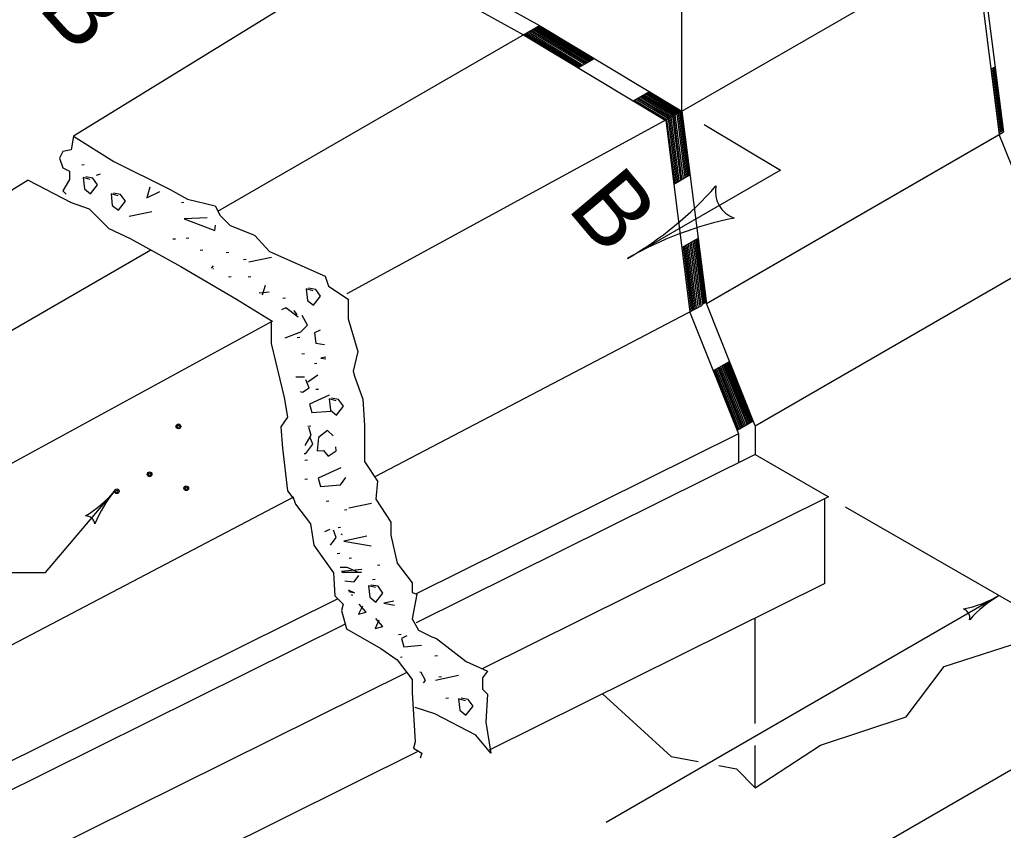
# Model space of a CAD drawing. Extents: x 1007 to 1035.5, y 1000.5 to 1021.5.
# Drawn here: x 1011.406 to 1014.678, y 1008.15 to 1010.846 of the extents above; entities that cross this region are included whole.
import ezdxf

# ---------------------------------------------------------------- set-up
doc = ezdxf.new("R2010")
doc.units = 0
doc.layers.add('Level 1', color=7, linetype='Continuous')
doc.layers.add('Level 11', color=7, linetype='Continuous')

msp = doc.modelspace()

# ---------------------------------------------------------------- linework, layer by layer
at = {"layer": 'Level 1'}
for p, q in [((1013.6094, 1010.5421), (1015.8328, 1011.8258)), ((1013.6094, 1010.5421), (1013.6094, 1011.73)), ((1014.5837, 1011.1046), (1014.6649, 1010.464)), ((1014.5973, 1011.1124), (1014.6784, 1010.4718)), ((1012.6217, 1011.0961), (1011.5853, 1010.458)), ((1012.5824, 1011.0719), (1013.0817, 1010.7957)), ((1012.6352, 1011.1039), (1013.1358, 1010.8269)), ((1012.066, 1010.2093), (1013.1223, 1010.8191)), ((1013.1077, 1010.8108), (1013.2903, 1010.701)), ((1013.112, 1010.8138), (1013.2947, 1010.7039)), ((1013.1169, 1010.8167), (1013.2996, 1010.7068)), ((1013.1213, 1010.8191), (1013.3039, 1010.7093)), ((1013.1223, 1010.8191), (1013.1358, 1010.8269)), ((1013.1223, 1010.8191), (1013.1223, 1010.8191)), ((1013.1223, 1010.8191), (1013.1223, 1010.8191)), ((1013.1252, 1010.8208), (1013.3078, 1010.7109)), ((1013.1281, 1010.8224), (1013.3108, 1010.7126)), ((1013.1291, 1010.823), (1013.3118, 1010.7132)), ((1013.1317, 1010.8245), (1013.3143, 1010.7147)), ((1013.1343, 1010.826), (1013.3169, 1010.7162)), ((1013.1358, 1010.8269), (1013.6094, 1010.5421)), ((1013.0817, 1010.7957), (1013.5553, 1010.5108)), ((1013.0848, 1010.7977), (1013.2674, 1010.6878)), ((1013.0882, 1010.8001), (1013.2708, 1010.6903)), ((1013.093, 1010.8025), (1013.2757, 1010.6927)), ((1013.0974, 1010.8049), (1013.2801, 1010.6951)), ((1013.1023, 1010.8083), (1013.2849, 1010.6985)), ((1013.2641, 1010.6859), (1013.3185, 1010.717)), ((1013.3049, 1010.7093), (1013.3049, 1010.7093)), ((1014.6373, 1010.6817), (1014.6508, 1010.6895)), ((1014.6373, 1010.6817), (1014.6373, 1010.6817)), ((1014.6382, 1010.6823), (1014.6649, 1010.4708)), ((1014.6419, 1010.6844), (1014.6688, 1010.4729)), ((1014.6439, 1010.6856), (1014.6708, 1010.4741)), ((1014.6462, 1010.6869), (1014.673, 1010.4754)), ((1014.6492, 1010.6886), (1014.6759, 1010.4771)), ((1013.4472, 1010.5758), (1013.5012, 1010.6072)), ((1013.4567, 1010.5819), (1013.5648, 1010.5168)), ((1013.4615, 1010.5843), (1013.5697, 1010.5193)), ((1013.4644, 1010.5863), (1013.5726, 1010.5212)), ((1013.4698, 1010.5892), (1013.5779, 1010.5241)), ((1013.4742, 1010.5921), (1013.5823, 1010.527)), ((1013.4786, 1010.5946), (1013.5868, 1010.5295)), ((1013.482, 1010.5975), (1013.5902, 1010.5324)), ((1013.4868, 1010.5999), (1013.595, 1010.5348)), ((1013.4877, 1010.5993), (1013.4877, 1010.5993)), ((1013.4906, 1010.601), (1013.5988, 1010.5359)), ((1013.4935, 1010.6027), (1013.6017, 1010.5376)), ((1013.4944, 1010.6033), (1013.6027, 1010.5382)), ((1013.4971, 1010.6048), (1013.6053, 1010.5397)), ((1013.4997, 1010.6063), (1013.6078, 1010.5412)), ((1013.4513, 1010.5785), (1013.5594, 1010.5134)), ((1013.5959, 1010.5343), (1012.4947, 1009.9336)), ((1013.5638, 1010.5163), (1013.5905, 1010.3049)), ((1013.5682, 1010.5188), (1013.5949, 1010.3073)), ((1013.5726, 1010.5212), (1013.5993, 1010.3098)), ((1013.5774, 1010.5241), (1013.6042, 1010.3127)), ((1013.5813, 1010.5275), (1013.6081, 1010.3161)), ((1013.5862, 1010.5295), (1013.6129, 1010.3181)), ((1013.5921, 1010.5319), (1013.6188, 1010.3205)), ((1013.5959, 1010.5343), (1013.6094, 1010.5421)), ((1013.5959, 1010.5343), (1013.5959, 1010.5343)), ((1013.5969, 1010.5348), (1013.6237, 1010.3234)), ((1013.6007, 1010.537), (1013.6275, 1010.3255)), ((1013.6027, 1010.5382), (1013.6295, 1010.3267)), ((1013.6049, 1010.5395), (1013.6318, 1010.328)), ((1013.6079, 1010.5412), (1013.6347, 1010.3297)), ((1013.6094, 1010.5421), (1013.6906, 1009.9014)), ((1013.5553, 1010.5108), (1013.6359, 1009.8741)), ((1013.5584, 1010.5143), (1013.5852, 1010.3029)), ((1013.6836, 1010.4975), (1013.9366, 1010.3453)), ((1013.6906, 1009.9014), (1014.6648, 1010.464)), ((1013.7041, 1009.9092), (1014.6783, 1010.4718)), ((1014.6641, 1010.4703), (1014.6776, 1010.4781)), ((1014.8273, 1010.0578), (1014.6649, 1010.464)), ((1013.9366, 1010.3453), (1013.4282, 1010.0518)), ((1013.5821, 1010.2993), (1013.6363, 1010.3306)), ((1013.6227, 1010.3228), (1013.6363, 1010.3306)), ((1011.4343, 1010.3117), (1008.8306, 1008.7085)), ((1013.6088, 1010.0883), (1013.663, 1010.1192)), ((1013.6171, 1010.0913), (1013.6439, 1009.8798)), ((1013.621, 1010.0938), (1013.6478, 1009.8823)), ((1013.6254, 1010.0963), (1013.6523, 1009.8848)), ((1013.6303, 1010.1001), (1013.6571, 1009.8886)), ((1013.6357, 1010.103), (1013.6625, 1009.8915)), ((1013.6405, 1010.1064), (1013.6673, 1009.8949)), ((1013.6454, 1010.1084), (1013.6723, 1009.8969)), ((1013.6503, 1010.1119), (1013.6772, 1009.9004)), ((1013.6541, 1010.1141), (1013.6809, 1009.9026)), ((1013.6561, 1010.1153), (1013.6829, 1009.9038)), ((1013.6584, 1010.1165), (1013.6852, 1009.9051)), ((1013.6613, 1010.1183), (1013.6882, 1009.9068)), ((1008.2716, 1008.0186), (1011.8426, 1010.0803)), ((1013.6133, 1010.0894), (1013.6401, 1009.8779)), ((1013.853, 1009.4952), (1014.8273, 1010.0577)), ((1013.6764, 1009.8953), (1012.5878, 1009.3248)), ((1013.6763, 1009.8999), (1013.6898, 1009.9078)), ((1013.853, 1009.4952), (1013.6906, 1009.9014)), ((1013.7983, 1009.4678), (1013.6359, 1009.8741)), ((1012.2469, 1009.8428), (1009.4801, 1008.3335)), ((1013.714, 1009.6788), (1013.7673, 1009.7094)), ((1013.7496, 1009.6987), (1013.8287, 1009.5007)), ((1013.7535, 1009.7006), (1013.8326, 1009.5026)), ((1013.7538, 1009.7017), (1013.7538, 1009.7017)), ((1013.7558, 1009.7028), (1013.8348, 1009.5048)), ((1013.7573, 1009.7037), (1013.8364, 1009.5058)), ((1013.759, 1009.7046), (1013.8381, 1009.5067)), ((1013.7606, 1009.7055), (1013.8397, 1009.5076)), ((1013.7623, 1009.7065), (1013.8413, 1009.5085)), ((1013.7638, 1009.7074), (1013.8429, 1009.5095)), ((1013.7655, 1009.7083), (1013.8446, 1009.5104)), ((1013.7169, 1009.6807), (1013.796, 1009.4827)), ((1013.7198, 1009.6821), (1013.7989, 1009.4841)), ((1013.7238, 1009.685), (1013.8028, 1009.487)), ((1013.7286, 1009.6874), (1013.8077, 1009.4894)), ((1013.733, 1009.6889), (1013.8121, 1009.4909)), ((1013.7374, 1009.6913), (1013.8165, 1009.4933)), ((1013.7418, 1009.6943), (1013.8208, 1009.4963)), ((1013.7467, 1009.6968), (1013.8258, 1009.4988)), ((1013.7932, 1009.4806), (1013.8464, 1009.5115)), ((1013.8329, 1009.5037), (1013.8329, 1009.5037)), ((1013.7978, 1009.4688), (1012.7249, 1008.9363)), ((1013.7978, 1009.4688), (1013.7978, 1009.3751)), ((1013.853, 1009.4952), (1013.853, 1009.3991)), ((1013.853, 1009.3991), (1012.7249, 1008.8392)), ((1013.853, 1009.3991), (1014.0966, 1009.2584)), ((1011.4923, 1009.0068), (1011.7218, 1009.2773)), ((1012.3168, 1009.2573), (1009.8893, 1007.9854)), ((1014.0966, 1009.2584), (1012.9447, 1008.6867)), ((1014.0851, 1008.9706), (1014.0851, 1009.2518)), ((1014.1525, 1009.2261), (1015.251, 1008.5919)), ((1011.3673, 1009.0068), (1011.4923, 1009.0068)), ((1014.0851, 1008.9706), (1012.9685, 1008.4165)), ((1012.4647, 1008.9198), (1009.879, 1007.6363)), ((1014.6645, 1008.9305), (1013.3568, 1008.1756)), ((1013.853, 1008.5046), (1013.853, 1008.8554)), ((1012.4893, 1008.8349), (1009.4801, 1007.3413)), ((1012.6938, 1008.6749), (1009.7237, 1007.2008)), ((1015.1866, 1008.6291), (1013.6917, 1007.7659)), ((1013.853, 1008.2913), (1013.853, 1008.4313)), ((1012.733, 1008.4126), (1009.7237, 1006.9195))]:
    msp.add_line(p, q, dxfattribs=at)
for points in [[(1011.5853, 1010.458), (1011.5772, 1010.4126), (1011.5499, 1010.4072), (1011.539, 1010.3853), (1011.5499, 1010.3526), (1011.5718, 1010.3417), (1011.5718, 1010.3144), (1011.5499, 1010.2763), (1011.5608, 1010.2653)], [(1011.5853, 1010.458), (1011.719, 1010.3744), (1011.9043, 1010.2818), (1011.9643, 1010.249), (1012.0571, 1010.2272), (1012.0734, 1010.1945), (1012.1061, 1010.1618), (1012.1879, 1010.129), (1012.237, 1010.0745), (1012.4224, 1009.9928), (1012.4333, 1009.96), (1012.4988, 1009.9163), (1012.4988, 1009.8509), (1012.5314, 1009.7419), (1012.5151, 1009.6764), (1012.5205, 1009.6601), (1012.5478, 1009.5838), (1012.5533, 1009.4965), (1012.5533, 1009.3765), (1012.5969, 1009.3111), (1012.5914, 1009.2512), (1012.6405, 1009.1748), (1012.6405, 1009.1312), (1012.6623, 1009.0385), (1012.7114, 1008.973), (1012.7114, 1008.9403), (1012.7278, 1008.9348), (1012.7114, 1008.8531), (1012.7332, 1008.8149), (1012.7768, 1008.7931), (1012.7932, 1008.7877), (1012.8913, 1008.7113), (1012.9623, 1008.6786), (1012.9458, 1008.6568), (1012.9458, 1008.6186), (1012.9623, 1008.6023), (1012.9568, 1008.5095), (1012.9731, 1008.4059), (1012.9241, 1008.4659), (1012.7878, 1008.5368), (1012.7223, 1008.5586)], [(1011.6212, 1010.3635), (1011.6127, 1010.3624)], [(1011.6409, 1010.3147), (1011.6174, 1010.321), (1011.6218, 1010.2827), (1011.642, 1010.2667), (1011.6655, 1010.2965), (1011.6494, 1010.3189), (1011.626, 1010.3232)], [(1011.6736, 1010.3324), (1011.6608, 1010.3271)], [(1011.4343, 1010.3117), (1011.5772, 1010.2381), (1011.6372, 1010.2163), (1011.7026, 1010.1508), (1011.7735, 1010.1182), (1011.9425, 1010.0254), (1012.1279, 1009.9163), (1012.2424, 1009.8455), (1012.2424, 1009.7692), (1012.2861, 1009.5892), (1012.297, 1009.5238), (1012.2752, 1009.4911), (1012.2806, 1009.4202), (1012.297, 1009.2784), (1012.3188, 1009.2512), (1012.3243, 1009.2348), (1012.3733, 1009.1693), (1012.3843, 1009.0984), (1012.4115, 1009.0603), (1012.4497, 1009.0058), (1012.4551, 1008.9294), (1012.4823, 1008.9022), (1012.4769, 1008.8803), (1012.4933, 1008.8203), (1012.6078, 1008.7549), (1012.6623, 1008.7168), (1012.7114, 1008.6513), (1012.7114, 1008.6077), (1012.7223, 1008.4441), (1012.7168, 1008.4223), (1012.7441, 1008.4059), (1012.7387, 1008.3896)], [(1011.8397, 1010.2891), (1011.8291, 1010.2534)], [(1011.7337, 1010.2602), (1011.7102, 1010.2665), (1011.7145, 1010.2282), (1011.7348, 1010.2122), (1011.7583, 1010.242), (1011.7422, 1010.2644), (1011.7188, 1010.2687)], [(1011.8291, 1010.2534), (1011.8723, 1010.2743)], [(1011.9529, 1010.2378), (1011.9443, 1010.2368)], [(1011.8463, 1010.2073), (1011.77, 1010.1915)], [(1012.0302, 1010.1866), (1011.9539, 1010.1834)], [(1011.9539, 1010.1834), (1012.0553, 1010.145)], [(1012.0553, 1010.145), (1012.0576, 1010.1626)], [(1011.9241, 1010.1163), (1011.9156, 1010.1153)], [(1011.9686, 1010.1189), (1011.9601, 1010.1178)], [(1012.0158, 1010.0797), (1012.0072, 1010.0786)], [(1012.1021, 1010.0718), (1012.0936, 1010.0708)], [(1012.0499, 1010.0266), (1012.0436, 1010.0198)], [(1012.1598, 1010.0483), (1012.1512, 1010.0472)], [(1012.2444, 1010.0547), (1012.1681, 1010.0388)], [(1012.0513, 1010.0158), (1012.051, 1010.0181)], [(1012.11, 1009.9907), (1012.1015, 1009.9896), (1012.1014, 1009.9896)], [(1012.1754, 1009.9907), (1012.1669, 1009.9896)], [(1012.2136, 1009.9309), (1012.2238, 1009.9626)], [(1012.2366, 1009.9391), (1012.2033, 1009.9363)], [(1012.3825, 1009.9439), (1012.359, 1009.9503), (1012.3633, 1009.9119), (1012.3836, 1009.8959), (1012.4071, 1009.9258), (1012.391, 1009.9482), (1012.3676, 1009.9524)], [(1012.2906, 1009.92), (1012.2821, 1009.9189)], [(1012.2921, 1009.8879), (1012.2775, 1009.8803)], [(1012.3327, 1009.8559), (1012.2921, 1009.8879)], [(1012.3188, 1009.8783), (1012.3283, 1009.8644)], [(1012.3636, 1009.8303), (1012.3465, 1009.8623)], [(1012.3412, 1009.8078), (1012.3636, 1009.8303)], [(1012.289, 1009.7878), (1012.3412, 1009.8078)], [(1012.4063, 1009.8129), (1012.3871, 1009.8047)], [(1012.3871, 1009.8047), (1012.3913, 1009.7695)], [(1012.3378, 1009.7891), (1012.3292, 1009.788)], [(1012.3913, 1009.7695), (1012.4203, 1009.7651)], [(1012.3534, 1009.7341), (1012.3449, 1009.733)], [(1012.3953, 1009.7027), (1012.3868, 1009.7016)], [(1012.4242, 1009.7236), (1012.4084, 1009.7203)], [(1012.4084, 1009.7203), (1012.4248, 1009.7174)], [(1012.3647, 1009.6414), (1012.3978, 1009.6649)], [(1012.354, 1009.6564), (1012.3245, 1009.6571)], [(1012.3689, 1009.6212), (1012.3583, 1009.6478)], [(1012.3388, 1009.609), (1012.3476, 1009.6073)], [(1012.3476, 1009.6073), (1012.3689, 1009.6212)], [(1012.4006, 1009.6163), (1012.392, 1009.6153)], [(1012.436, 1009.5972), (1012.3703, 1009.5667)], [(1012.3703, 1009.5667), (1012.3778, 1009.5389)], [(1012.4588, 1009.5786), (1012.4353, 1009.5849), (1012.4397, 1009.5466), (1012.4599, 1009.5306), (1012.4834, 1009.5604), (1012.4673, 1009.5828), (1012.4439, 1009.5871)], [(1012.3778, 1009.5389), (1012.441, 1009.5439)], [(1012.3753, 1009.4943), (1012.3653, 1009.4924)], [(1012.3764, 1009.4643), (1012.3678, 1009.4899)], [(1012.4298, 1009.4793), (1012.3998, 1009.4558)], [(1012.4488, 1009.4615), (1012.4298, 1009.4793)], [(1012.3565, 1009.4298), (1012.3764, 1009.4643)], [(1012.381, 1009.4338), (1012.3714, 1009.4583)], [(1012.3998, 1009.4558), (1012.3956, 1009.4121)], [(1012.3528, 1009.4024), (1012.3587, 1009.4028)], [(1012.3587, 1009.4028), (1012.381, 1009.4338)], [(1012.3956, 1009.4121), (1012.4169, 1009.4132)], [(1012.4169, 1009.4132), (1012.4329, 1009.3939)], [(1012.4329, 1009.3939), (1012.4596, 1009.4121)], [(1012.4596, 1009.4121), (1012.4583, 1009.4253)], [(1012.3639, 1009.3807), (1012.3553, 1009.3796)], [(1012.4749, 1009.3558), (1012.3992, 1009.3206)], [(1012.3639, 1009.3178), (1012.3553, 1009.3168)], [(1012.3992, 1009.3206), (1012.4066, 1009.2928)], [(1012.4738, 1009.2982), (1012.4918, 1009.323)], [(1012.4066, 1009.2928), (1012.4738, 1009.2982)], [(1012.4346, 1009.2446), (1012.4261, 1009.2435)], [(1012.4948, 1009.2158), (1012.4863, 1009.2147)], [(1012.5771, 1009.2368), (1012.5008, 1009.2209)], [(1012.4383, 1009.1505), (1012.4203, 1009.1422)], [(1012.4596, 1009.1238), (1012.45, 1009.1483)], [(1012.4738, 1009.1571), (1012.4653, 1009.156)], [(1012.4407, 1009.0978), (1012.4596, 1009.1238)], [(1012.4798, 1009.1329), (1012.4756, 1009.1351)], [(1012.5607, 1009.1277), (1012.4843, 1009.1118)], [(1012.4843, 1009.1118), (1012.575, 1009.0958)], [(1012.4713, 1009.0707), (1012.4627, 1009.0696)], [(1012.5105, 1009.055), (1012.502, 1009.0539)], [(1012.4958, 1009.0241), (1012.4726, 1009.0241)], [(1012.5449, 1009.0167), (1012.4773, 1009.011)], [(1012.5333, 1009.007), (1012.4958, 1009.0241)], [(1012.6042, 1009.0314), (1012.5963, 1009.0303)], [(1012.4783, 1009.0081), (1012.5439, 1009.0081)], [(1012.4883, 1008.9798), (1012.5193, 1008.9761)], [(1012.5193, 1008.9761), (1012.5343, 1008.9974)], [(1012.5891, 1008.9843), (1012.5805, 1008.9832)], [(1012.5215, 1008.9388), (1012.4997, 1008.948)], [(1012.5898, 1008.9569), (1012.5663, 1008.9633), (1012.5706, 1008.9249), (1012.5908, 1008.9089), (1012.6143, 1008.9388), (1012.5983, 1008.9612), (1012.5748, 1008.9654)], [(1012.5151, 1008.9398), (1012.5017, 1008.9424)], [(1012.5087, 1008.9345), (1012.5129, 1008.9313)], [(1012.5465, 1008.8952), (1012.5338, 1008.8685), (1012.5593, 1008.8749), (1012.5358, 1008.9016)], [(1012.6507, 1008.9119), (1012.6178, 1008.9051)], [(1012.6178, 1008.9051), (1012.6529, 1008.8989)], [(1012.6015, 1008.8481), (1012.5887, 1008.8214), (1012.6143, 1008.8278), (1012.5908, 1008.8545)], [(1013.853, 1008.2913), (1014.0701, 1008.4333), (1014.3553, 1008.5273), (1014.4817, 1008.6949), (1014.7403, 1008.7773), (1014.8273, 1008.8538)], [(1012.6754, 1008.801), (1012.6669, 1008.7999)], [(1012.6945, 1008.7963), (1012.6767, 1008.788)], [(1012.6767, 1008.788), (1012.6841, 1008.7603)], [(1012.6841, 1008.7603), (1012.7432, 1008.765)], [(1012.6781, 1008.7251), (1012.6733, 1008.7245)], [(1012.7958, 1008.7303), (1012.7873, 1008.7293)], [(1012.7423, 1008.6742), (1012.7376, 1008.6752)], [(1012.7562, 1008.6475), (1012.7423, 1008.6742)], [(1012.8661, 1008.6642), (1012.7898, 1008.6483)], [(1012.809, 1008.6597), (1012.8004, 1008.6586)], [(1012.7492, 1008.6404), (1012.7562, 1008.6475)], [(1012.8325, 1008.589), (1012.824, 1008.5879)], [(1012.8897, 1008.5807), (1012.8662, 1008.587), (1012.8705, 1008.5487), (1012.8908, 1008.5327), (1012.9143, 1008.5625), (1012.8982, 1008.5849), (1012.8748, 1008.5892)], [(1013.3445, 1008.6031), (1013.5733, 1008.3951), (1013.6633, 1008.3781)], [(1013.7324, 1008.365), (1013.7908, 1008.3539), (1013.853, 1008.2913)]]:
    msp.add_lwpolyline(points, dxfattribs=at)
for centre, radius in [((1011.9345, 1009.4928), 0.00781), ((1011.9345, 1009.4928), 0.00391), ((1011.8385, 1009.3338), 0.00781), ((1011.8385, 1009.3338), 0.00391), ((1011.7295, 1009.2774), 0.00781), ((1011.7295, 1009.2774), 0.00391), ((1011.9606, 1009.2874), 0.00781), ((1011.9606, 1009.2874), 0.00391)]:
    msp.add_circle(centre, radius, dxfattribs=at)
at = {"layer": 'Level 11'}
for centre, radius, start, end in [((1012.8422, 1011.0666), 1.1719, 300.0035, 318.6723), ((1013.8141, 1010.2745), 0.0937, 168.7781, 250.8948), ((1014.0142, 1009.0369), 1.1719, 101.3507, 119.9974), ((1012.8422, 1011.0666), 1.1719, 299.9913, 300.0035), ((1011.4238, 1009.53), 0.3906, 301.0521, 319.6989), ((1012.0197, 1009.0247), 0.3906, 139.705, 158.3738), ((1012.0197, 1009.0247), 0.3906, 139.6928, 139.705), ((1011.6256, 1009.1641), 0.0313, 8.4796, 90.5963), ((1014.4692, 1009.2688), 0.3906, 281.3478, 299.9945), ((1014.8598, 1008.5922), 0.3906, 120.0006, 138.6694), ((1014.8598, 1008.5922), 0.3906, 119.9884, 120.0006), ((1014.5358, 1008.8563), 0.0312, 348.7752, 70.8919)]:
    msp.add_arc(centre, radius, start, end, dxfattribs=at)

# ---------------------------------------------------------------- texts
at = {"layer": 'Level 1'}
for rotation, p in [(312, (1011.4633, 1010.8859)), (310, (1013.224, 1010.2185))]:
    msp.add_text('B', height=0.24, rotation=rotation, dxfattribs=at).set_placement(p)

doc.saveas('drawing.dxf')
